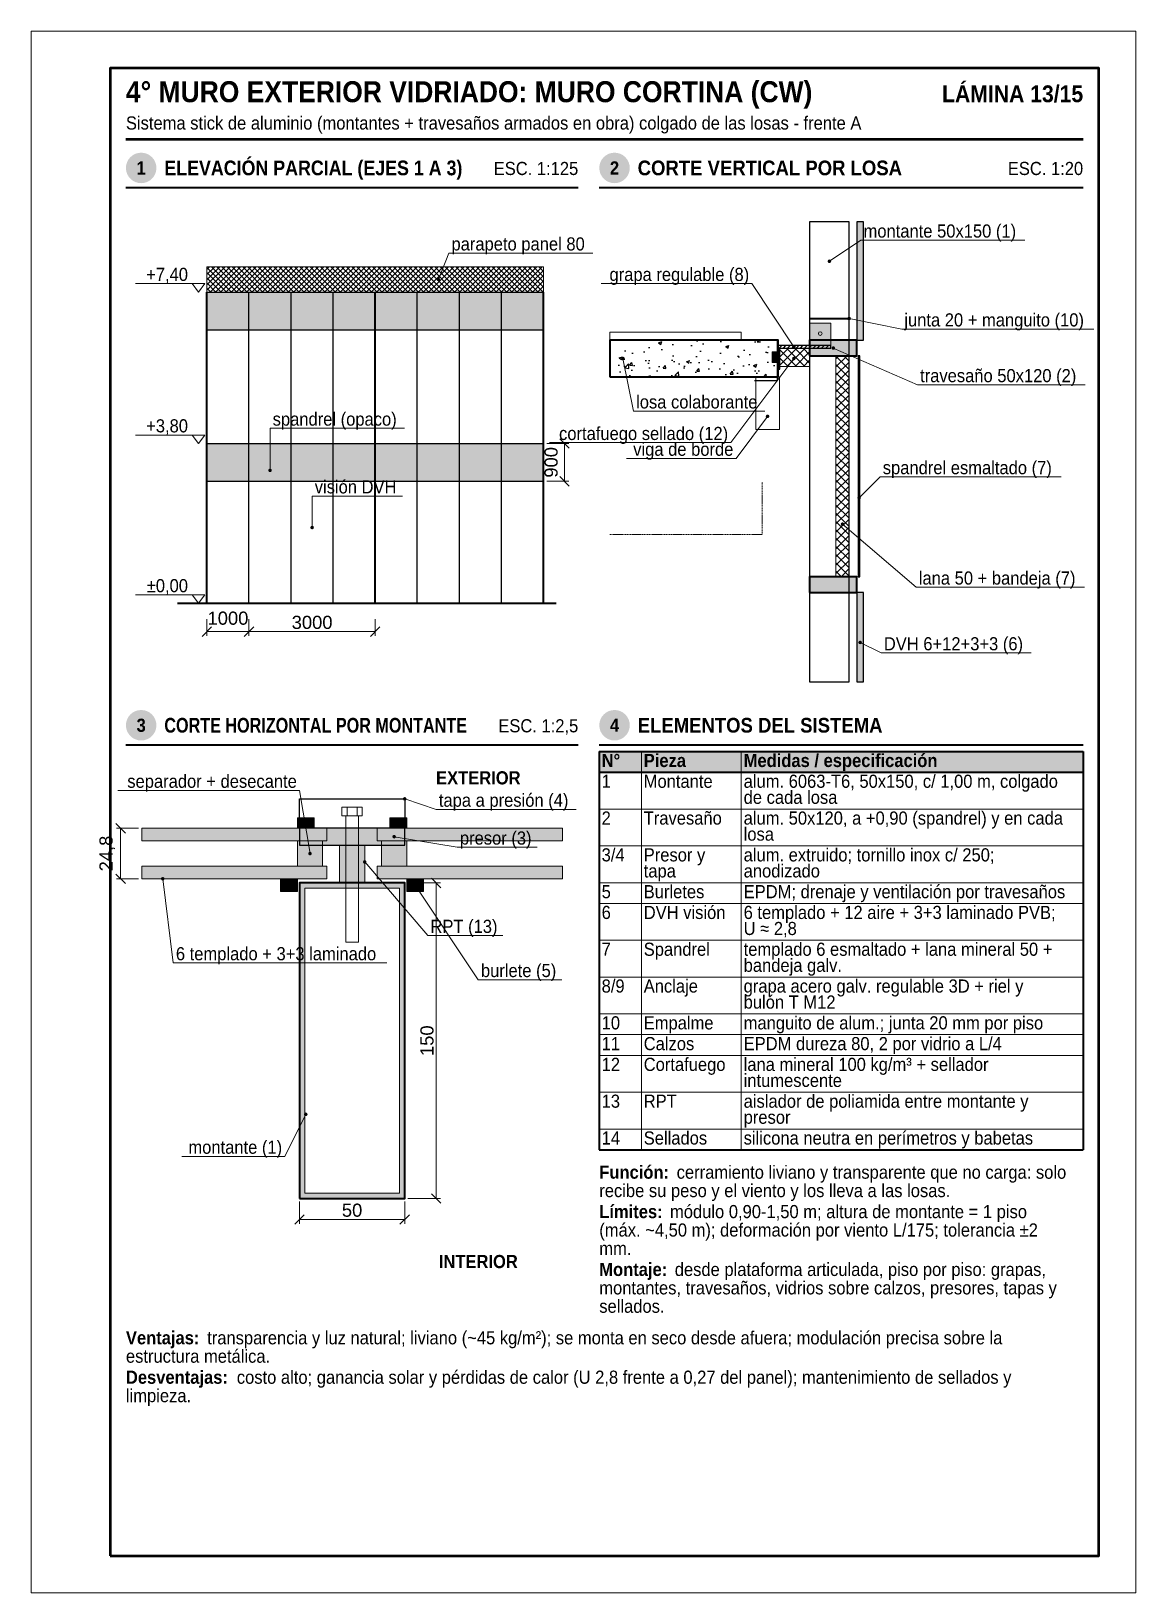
# Model space of a CAD drawing. Header units: millimetres. Extents: x 0 to 210, y 0 to 297.
import ezdxf
from ezdxf.enums import TextEntityAlignment as Align

# ---------------------------------------------------------------- set-up
doc = ezdxf.new("R2010")
doc.units = ezdxf.units.MM
doc.header["$LTSCALE"] = 0.35
doc.linetypes.add('DASHED2', pattern=[0.762, 0.635, -0.127])
for name, color, linetype in [('0-MARCO', 7, 'Continuous'), ('1-OCULTO', 8, 'DASHED2'), ('1-SECCION', 7, 'Continuous'), ('1-VISTA', 7, 'Continuous'), ('2-RAYADO', 8, 'Continuous'), ('3-COTAS', 7, 'Continuous'), ('3-REFS', 7, 'Continuous'), ('3-TABLAS', 7, 'Continuous'), ('3-TEXTOS', 7, 'Continuous'), ('3-TITULOS', 7, 'Continuous')]:
    doc.layers.add(name, color=color, linetype=linetype)
doc.styles.add('ARIAL', font='arial.ttf')
doc.styles.add('ARIAL-NEGRITA', font='arialbd.ttf')
doc.dimstyles.new('A4', dxfattribs={"dimtxt": 2.5, "dimasz": 1.1, "dimexe": 0.8, "dimexo": 0.6, "dimgap": 0.5, "dimtad": 1, "dimdec": 0, "dimtxsty": 'ARIAL', "dimtsz": 0.9, "dimcen": 2.5, "dimclrd": 7, "dimclre": 7, "dimclrt": 7, "dimazin": 3, "dimtfac": 1, "dimtmove": 0, "dimatfit": 3, "dimlwd": 13, "dimlwe": 13, "dimarcsym": 0})

msp = doc.modelspace()

# ---------------------------------------------------------------- hatches: boundary and pattern name
at = {"layer": '2-RAYADO', "true_color": 0xebebeb}
h = msp.add_hatch(color=7, dxfattribs=at)
h.dxf.hatch_style = 1
h.paths.add_polyline_path([(157, 238.25), (158.25, 238.25), (158.25, 260.75), (157, 260.75)])
at = {"layer": '2-RAYADO'}
h = msp.add_hatch(dxfattribs=at)
h.set_pattern_fill('ANSI37', color=8, scale=0.22)
h.paths.add_polyline_path([(33.4, 247.4), (97.4, 247.4), (97.4, 252.2), (33.4, 252.2)])
at = {"layer": '2-RAYADO', "true_color": 0xd7d7d7}
h = msp.add_hatch(color=254, dxfattribs=at)
h.dxf.hatch_style = 1
h.paths.add_polyline_path([(33.4, 240.2), (97.4, 240.2), (97.4, 247.4), (33.4, 247.4)])
h = msp.add_hatch(color=254, dxfattribs=at)
h.dxf.hatch_style = 1
h.paths.add_polyline_path([(148, 237.25), (152, 237.25), (152, 241.5), (148, 241.5)])
at = {"layer": '2-RAYADO'}
h = msp.add_hatch(dxfattribs=at)
h.set_pattern_fill('AR-CONC', color=8, scale=0.035)
h.paths.add_polyline_path([(110, 231.25), (142, 231.25), (142, 238.25), (110, 238.25)])
at = {"layer": '2-RAYADO', "true_color": 0xd7d7d7}
h = msp.add_hatch(color=254, dxfattribs=at)
h.dxf.hatch_style = 1
h.paths.add_polyline_path([(148, 235.25), (157, 235.25), (157, 238.25), (148, 238.25)])
h = msp.add_hatch(color=254, dxfattribs=at)
h.dxf.hatch_style = 1
h.paths.add_polyline_path([(140.85, 234), (141.85, 234), (141.85, 236), (140.85, 236)])
at = {"layer": '2-RAYADO'}
h = msp.add_hatch(dxfattribs=at)
h.set_pattern_fill('ANSI31', color=8, scale=0.18)
h.paths.add_polyline_path([(141.85, 232.75), (142.35, 232.75), (142.35, 236.75), (152, 236.75), (152, 237.25), (141.85, 237.25)])
h = msp.add_hatch(dxfattribs=at)
h.set_pattern_fill('ANSI37', color=8, scale=0.35)
h.paths.add_polyline_path([(142.35, 233.25), (148, 233.25), (148, 236.65), (142.35, 236.65)])
h = msp.add_hatch(dxfattribs=at)
h.set_pattern_fill('ANSI37', color=8, scale=0.35)
h.paths.add_polyline_path([(153, 193.25), (155.5, 193.25), (155.5, 235.25), (153, 235.25)])
at = {"layer": '2-RAYADO', "true_color": 0x3c3c3c}
h = msp.add_hatch(color=250, dxfattribs=at)
h.dxf.hatch_style = 1
h.paths.add_polyline_path([(157.25, 193.25), (157.55, 193.25), (157.55, 235.25), (157.25, 235.25)])
at = {"layer": '2-RAYADO', "true_color": 0xd7d7d7}
h = msp.add_hatch(color=254, dxfattribs=at)
h.dxf.hatch_style = 1
h.paths.add_polyline_path([(33.4, 211.4), (97.4, 211.4), (97.4, 218.6), (33.4, 218.6)])
h = msp.add_hatch(color=254, dxfattribs=at)
h.dxf.hatch_style = 1
h.paths.add_polyline_path([(148, 190.25), (157, 190.25), (157, 193.25), (148, 193.25)])
at = {"layer": '2-RAYADO', "true_color": 0xebebeb}
h = msp.add_hatch(color=7, dxfattribs=at)
h.dxf.hatch_style = 1
h.paths.add_polyline_path([(157, 173.25), (158.25, 173.25), (158.25, 190.25), (157, 190.25)])
at = {"layer": '2-RAYADO', "true_color": 0x3c3c3c}
h = msp.add_hatch(color=250, dxfattribs=at)
h.dxf.hatch_style = 1
h.paths.add_polyline_path([(53.8, 145.4), (50.6, 145.4), (50.6, 147.4), (53.8, 147.4)])
h = msp.add_hatch(color=250, dxfattribs=at)
h.dxf.hatch_style = 1
h.paths.add_polyline_path([(68.2, 145.4), (71.4, 145.4), (71.4, 147.4), (68.2, 147.4)])
at = {"layer": '2-RAYADO', "true_color": 0xebebeb}
h = msp.add_hatch(color=7, dxfattribs=at)
h.dxf.hatch_style = 1
h.paths.add_polyline_path([(56.2, 143), (21, 143), (21, 145.4), (56.2, 145.4)])
at = {"layer": '2-RAYADO', "true_color": 0xd7d7d7}
h = msp.add_hatch(color=254, dxfattribs=at)
h.dxf.hatch_style = 1
h.paths.add_polyline_path([(55.4, 138.2), (50.6, 138.2), (50.6, 143), (55.4, 143)])
at = {"layer": '2-RAYADO', "true_color": 0x3c3c3c}
h = msp.add_hatch(color=250, dxfattribs=at)
h.dxf.hatch_style = 1
h.paths.add_polyline_path([(51, 142.2), (71, 142.2), (71, 145.4), (51, 145.4)])
at = {"layer": '2-RAYADO', "true_color": 0xebebeb}
h = msp.add_hatch(color=7, dxfattribs=at)
h.dxf.hatch_style = 1
h.paths.add_polyline_path([(65.8, 143), (101, 143), (101, 145.4), (65.8, 145.4)])
at = {"layer": '2-RAYADO', "true_color": 0xd7d7d7}
h = msp.add_hatch(color=254, dxfattribs=at)
h.dxf.hatch_style = 1
h.paths.add_polyline_path([(66.6, 138.2), (71.4, 138.2), (71.4, 143), (66.6, 143)])
h = msp.add_hatch(color=254, dxfattribs=at)
h.dxf.hatch_style = 1
h.paths.add_polyline_path([(58.6, 135), (63.4, 135), (63.4, 142.2), (58.6, 142.2)])
at = {"layer": '2-RAYADO', "true_color": 0xebebeb}
h = msp.add_hatch(color=7, dxfattribs=at)
h.dxf.hatch_style = 1
h.paths.add_polyline_path([(56.2, 135.8), (21, 135.8), (21, 138.2), (56.2, 138.2)])
h = msp.add_hatch(color=7, dxfattribs=at)
h.dxf.hatch_style = 1
h.paths.add_polyline_path([(65.8, 135.8), (101, 135.8), (101, 138.2), (65.8, 138.2)])
at = {"layer": '2-RAYADO', "true_color": 0x3c3c3c}
h = msp.add_hatch(color=250, dxfattribs=at)
h.dxf.hatch_style = 1
h.paths.add_polyline_path([(50.6, 133.4), (47.4, 133.4), (47.4, 135.8), (50.6, 135.8)])
h = msp.add_hatch(color=250, dxfattribs=at)
h.dxf.hatch_style = 1
h.paths.add_polyline_path([(51, 75), (71, 75), (71, 135), (51, 135)])
h.paths.add_polyline_path([(52, 76), (70, 76), (70, 134), (52, 134)])
h = msp.add_hatch(color=250, dxfattribs=at)
h.dxf.hatch_style = 1
h.paths.add_polyline_path([(71.4, 133.4), (74.6, 133.4), (74.6, 135.8), (71.4, 135.8)])
at = {"layer": '3-REFS'}
h = msp.add_hatch(color=7, dxfattribs=at)
h.dxf.hatch_style = 1
edge = h.paths.add_edge_path()
edge.add_arc((151.75, 253.25), 0.35, 0, 360)
h = msp.add_hatch(color=7, dxfattribs=at)
h.dxf.hatch_style = 1
edge = h.paths.add_edge_path()
edge.add_arc((77.4, 249.8), 0.35, 0, 360)
h = msp.add_hatch(color=7, dxfattribs=at)
h.dxf.hatch_style = 1
edge = h.paths.add_edge_path()
edge.add_arc((155.5, 242.35), 0.35, 0, 360)
h = msp.add_hatch(color=7, dxfattribs=at)
h.dxf.hatch_style = 1
edge = h.paths.add_edge_path()
edge.add_arc((112.5, 234.75), 0.35, 0, 360)
h = msp.add_hatch(color=7, dxfattribs=at)
h.dxf.hatch_style = 1
edge = h.paths.add_edge_path()
edge.add_arc((145, 237), 0.35, 0, 360)
h = msp.add_hatch(color=7, dxfattribs=at)
h.dxf.hatch_style = 1
edge = h.paths.add_edge_path()
edge.add_arc((145, 234.75), 0.35, 0, 360)
h = msp.add_hatch(color=7, dxfattribs=at)
h.dxf.hatch_style = 1
edge = h.paths.add_edge_path()
edge.add_arc((152.5, 236.75), 0.35, 0, 360)
h = msp.add_hatch(color=7, dxfattribs=at)
h.dxf.hatch_style = 1
edge = h.paths.add_edge_path()
edge.add_arc((140, 223.75), 0.35, 0, 360)
h = msp.add_hatch(color=7, dxfattribs=at)
h.dxf.hatch_style = 1
edge = h.paths.add_edge_path()
edge.add_arc((45.4, 213.48), 0.35, 0, 360)
h = msp.add_hatch(color=7, dxfattribs=at)
h.dxf.hatch_style = 1
edge = h.paths.add_edge_path()
edge.add_arc((157.4, 208.25), 0.35, 0, 360)
h = msp.add_hatch(color=7, dxfattribs=at)
h.dxf.hatch_style = 1
edge = h.paths.add_edge_path()
edge.add_arc((53.4, 202.6), 0.35, 0, 360)
h = msp.add_hatch(color=7, dxfattribs=at)
h.dxf.hatch_style = 1
edge = h.paths.add_edge_path()
edge.add_arc((154.25, 203.25), 0.35, 0, 360)
h = msp.add_hatch(color=7, dxfattribs=at)
h.dxf.hatch_style = 1
edge = h.paths.add_edge_path()
edge.add_arc((157.6, 180.75), 0.35, 0, 360)
h = msp.add_hatch(color=7, dxfattribs=at)
h.dxf.hatch_style = 1
edge = h.paths.add_edge_path()
edge.add_arc((71, 151), 0.35, 0, 360)
h = msp.add_hatch(color=7, dxfattribs=at)
h.dxf.hatch_style = 1
edge = h.paths.add_edge_path()
edge.add_arc((69, 143.8), 0.35, 0, 360)
h = msp.add_hatch(color=7, dxfattribs=at)
h.dxf.hatch_style = 1
edge = h.paths.add_edge_path()
edge.add_arc((53, 140.6), 0.35, 0, 360)
h = msp.add_hatch(color=7, dxfattribs=at)
h.dxf.hatch_style = 1
edge = h.paths.add_edge_path()
edge.add_arc((63.4, 139), 0.35, 0, 360)
h = msp.add_hatch(color=7, dxfattribs=at)
h.dxf.hatch_style = 1
edge = h.paths.add_edge_path()
edge.add_arc((25, 135.8), 0.35, 0, 360)
h = msp.add_hatch(color=7, dxfattribs=at)
h.dxf.hatch_style = 1
edge = h.paths.add_edge_path()
edge.add_arc((73, 134.6), 0.35, 0, 360)
h = msp.add_hatch(color=7, dxfattribs=at)
h.dxf.hatch_style = 1
edge = h.paths.add_edge_path()
edge.add_arc((52.2, 91), 0.35, 0, 360)
at = {"layer": '3-TABLAS', "true_color": 0xe6e6e6}
h = msp.add_hatch(color=254, dxfattribs=at)
h.dxf.hatch_style = 1
h.paths.add_polyline_path([(108, 160), (200, 160), (200, 156.05), (108, 156.05)])
at = {"layer": '3-TITULOS'}
h = msp.add_hatch(color=7, dxfattribs=at)
h.dxf.hatch_style = 1
edge = h.paths.add_edge_path()
edge.add_arc((20.9, 271), 2.9, 0, 360)
h = msp.add_hatch(color=7, dxfattribs=at)
h.dxf.hatch_style = 1
edge = h.paths.add_edge_path()
edge.add_arc((110.9, 271), 2.9, 0, 360)
h = msp.add_hatch(color=7, dxfattribs=at)
h.dxf.hatch_style = 1
edge = h.paths.add_edge_path()
edge.add_arc((20.9, 165), 2.9, 0, 360)
h = msp.add_hatch(color=7, dxfattribs=at)
h.dxf.hatch_style = 1
edge = h.paths.add_edge_path()
edge.add_arc((110.9, 165), 2.9, 0, 360)

# ---------------------------------------------------------------- linework, layer by layer
at = {"layer": '0-MARCO', "color": 9, "lineweight": 0}
msp.add_lwpolyline([(0, 0), (210, 0), (210, 297), (0, 297)], close=True, dxfattribs=at)
at = {"layer": '0-MARCO', "lineweight": 50}
msp.add_lwpolyline([(15, 7), (203, 7), (203, 290), (15, 290)], close=True, dxfattribs=at)
at = {"layer": '1-OCULTO', "lineweight": 13}
msp.add_lwpolyline([(110, 201.25), (139, 201.25), (139, 211.25)], dxfattribs=at)
at = {"layer": '1-SECCION', "lineweight": 25}
for points in [[(157, 238.25), (158.25, 238.25), (158.25, 260.75), (157, 260.75)], [(141.85, 232.75), (142.35, 232.75), (142.35, 236.75), (152, 236.75), (152, 237.25), (141.85, 237.25)], [(157.25, 193.25), (157.55, 193.25), (157.55, 235.25), (157.25, 235.25)], [(157, 173.25), (158.25, 173.25), (158.25, 190.25), (157, 190.25)], [(51, 142.2), (71, 142.2), (71, 145.4), (51, 145.4)]]:
    msp.add_lwpolyline(points, close=True, dxfattribs=at)
at = {"layer": '1-SECCION', "lineweight": 35}
msp.add_lwpolyline([(148, 242.35), (155.5, 242.35)], dxfattribs=at)
for points in [[(110, 231.25), (142, 231.25), (142, 238.25), (110, 238.25)], [(148, 235.25), (157, 235.25), (157, 238.25), (148, 238.25)], [(148, 190.25), (157, 190.25), (157, 193.25), (148, 193.25)], [(51, 75), (71, 75), (71, 135), (51, 135)]]:
    msp.add_lwpolyline(points, close=True, dxfattribs=at)
at = {"layer": '1-SECCION', "lineweight": 25}
for points in [[(142, 238.25), (141.85, 238.25), (141.85, 230.5), (137.5, 230.5)], [(51, 145.4), (51, 151), (71, 151), (71, 145.4)]]:
    msp.add_lwpolyline(points, dxfattribs=at)
at = {"layer": '1-SECCION', "lineweight": 18}
for points in [[(140.85, 234), (141.85, 234), (141.85, 236), (140.85, 236)], [(21, 143), (56.2, 143), (56.2, 145.4), (21, 145.4)], [(65.8, 143), (101, 143), (101, 145.4), (65.8, 145.4)], [(58.6, 135), (63.4, 135), (63.4, 142.2), (58.6, 142.2)], [(21, 135.8), (56.2, 135.8), (56.2, 138.2), (21, 138.2)], [(65.8, 135.8), (101, 135.8), (101, 138.2), (65.8, 138.2)], [(52, 76), (70, 76), (70, 134), (52, 134)]]:
    msp.add_lwpolyline(points, close=True, dxfattribs=at)
at = {"layer": '1-VISTA', "lineweight": 25}
msp.add_lwpolyline([(148, 173.25), (155.5, 173.25), (155.5, 260.75), (148, 260.75)], close=True, dxfattribs=at)
at = {"layer": '1-VISTA', "lineweight": 18}
for points in [[(33.4, 247.4), (97.4, 247.4), (97.4, 252.2), (33.4, 252.2)], [(148, 237.25), (152, 237.25), (152, 241.5), (148, 241.5)], [(137.75, 221.25), (142.25, 221.25), (142.25, 231.25), (137.75, 231.25)]]:
    msp.add_lwpolyline(points, close=True, dxfattribs=at)
at = {"layer": '1-VISTA', "lineweight": 35}
for points in [[(33.4, 188.2), (33.4, 247.4)], [(65.4, 188.2), (65.4, 247.4)], [(97.4, 188.2), (97.4, 247.4)], [(27.8, 188.2), (99.8, 188.2)]]:
    msp.add_lwpolyline(points, dxfattribs=at)
at = {"layer": '1-VISTA', "lineweight": 25}
for points in [[(33.4, 247.4), (97.4, 247.4)], [(41.4, 188.2), (41.4, 247.4)], [(49.4, 188.2), (49.4, 247.4)], [(57.4, 188.2), (57.4, 247.4)], [(73.4, 188.2), (73.4, 247.4)], [(81.4, 188.2), (81.4, 247.4)], [(89.4, 188.2), (89.4, 247.4)], [(33.4, 240.2), (97.4, 240.2)], [(33.4, 218.6), (97.4, 218.6)], [(33.4, 211.4), (97.4, 211.4)], [(33.4, 188.2), (97.4, 188.2)]]:
    msp.add_lwpolyline(points, dxfattribs=at)
at = {"layer": '1-VISTA', "lineweight": 13}
for points in [[(110, 238.25), (135, 238.25), (135, 239.75), (110, 239.75)], [(142.35, 233.25), (148, 233.25), (148, 236.65), (142.35, 236.65)], [(153, 193.25), (155.5, 193.25), (155.5, 235.25), (153, 235.25)], [(59.08, 149.4), (59.08, 147.8), (62.92, 147.8), (62.92, 149.4)], [(50.6, 145.4), (53.8, 145.4), (53.8, 147.4), (50.6, 147.4)], [(68.2, 145.4), (71.4, 145.4), (71.4, 147.4), (68.2, 147.4)], [(50.6, 138.2), (55.4, 138.2), (55.4, 143), (50.6, 143)], [(66.6, 138.2), (71.4, 138.2), (71.4, 143), (66.6, 143)], [(47.4, 133.4), (50.6, 133.4), (50.6, 135.8), (47.4, 135.8)], [(71.4, 133.4), (74.6, 133.4), (74.6, 135.8), (71.4, 135.8)]]:
    msp.add_lwpolyline(points, close=True, dxfattribs=at)
for points in [[(60.04, 149.4), (60.04, 147.8)], [(61.96, 149.4), (61.96, 147.8)]]:
    msp.add_lwpolyline(points, dxfattribs=at)
at = {"layer": '1-VISTA', "lineweight": 18}
msp.add_lwpolyline([(59.8, 147.8), (59.8, 123.72), (62.2, 123.72), (62.2, 147.8)], dxfattribs=at)
msp.add_circle((150, 239.5), 0.35, dxfattribs=at)
at = {"layer": '3-COTAS', "lineweight": 13}
for points in [[(33, 249), (19.8, 249)], [(33, 220.2), (19.8, 220.2)], [(33, 189.8), (19.8, 189.8)]]:
    msp.add_lwpolyline(points, dxfattribs=at)
at = {"layer": '3-COTAS', "lineweight": 18}
for points in [[(31.8, 247.4), (30.6, 249), (33, 249)], [(31.8, 218.6), (30.6, 220.2), (33, 220.2)], [(31.8, 188.2), (30.6, 189.8), (33, 189.8)]]:
    msp.add_lwpolyline(points, close=True, dxfattribs=at)
at = {"layer": '3-REFS', "lineweight": 13}
for points in [[(151.75, 253.25), (157.75, 257.25)], [(157.75, 257.25), (188.9294, 257.25)], [(77.4, 249.8), (79.4, 254.8)], [(79.4, 254.8), (106.7676, 254.8)], [(137, 249), (108.366, 249)], [(145, 237), (137, 249)], [(155.5, 242.35), (165.5, 240.35)], [(165.5, 240.35), (202.0433, 240.35)], [(112.5, 234.75), (114.5, 224.75)], [(145, 234.75), (133, 218.75)], [(152.5, 236.75), (168.5, 229.75)], [(168.5, 229.75), (200.406, 229.75)], [(114.5, 224.75), (139.4995, 224.75)], [(140, 223.75), (134, 215.75)], [(45.4, 213.48), (45.4, 221.48)], [(45.4, 221.48), (70.9424, 221.48)], [(133, 218.75), (98.5486, 218.75)], [(134, 215.75), (113.1812, 215.75)], [(157.4, 208.25), (161.4, 212.25)], [(161.4, 212.25), (195.8482, 212.25)], [(53.4, 202.6), (53.4, 208.6)], [(53.4, 208.6), (70.5748, 208.6)], [(154.25, 203.25), (168.25, 191.25)], [(168.25, 191.25), (200.2518, 191.25)], [(157.6, 180.75), (161.6, 178.75)], [(161.6, 178.75), (190.1429, 178.75)], [(51, 152.6), (16.4544, 152.6)], [(53, 140.6), (51, 152.6)], [(71, 151), (77, 149)], [(77, 149), (103.6331, 149)], [(69, 143.8), (81, 141.8)], [(81, 141.8), (96.1755, 141.8)], [(63.4, 139), (75.4, 125)], [(25, 135.8), (27, 119.8)], [(73, 134.6), (85, 116.6)], [(75.4, 125), (89.6653, 125)], [(27, 119.8), (67.6361, 119.8)], [(85, 116.6), (100.9053, 116.6)], [(52.2, 91), (48.2, 83)], [(48.2, 83), (28.6587, 83)]]:
    msp.add_lwpolyline(points, dxfattribs=at)
at = {"layer": '3-TABLAS', "lineweight": 35}
for points in [[(108, 160), (200, 160)], [(108, 160), (108, 84.25)], [(200, 160), (200, 84.25)], [(108, 156.05), (200, 156.05)], [(108, 84.25), (200, 84.25)]]:
    msp.add_lwpolyline(points, dxfattribs=at)
at = {"layer": '3-TABLAS', "lineweight": 13}
for points in [[(116, 160), (116, 84.25)], [(135, 160), (135, 84.25)], [(108, 149.05), (200, 149.05)], [(108, 142.05), (200, 142.05)], [(108, 135.05), (200, 135.05)], [(108, 131.1), (200, 131.1)], [(108, 124.1), (200, 124.1)], [(108, 117.1), (200, 117.1)], [(108, 110.1), (200, 110.1)], [(108, 106.15), (200, 106.15)], [(108, 102.2), (200, 102.2)], [(108, 95.2), (200, 95.2)], [(108, 88.2), (200, 88.2)]]:
    msp.add_lwpolyline(points, dxfattribs=at)
at = {"layer": '3-TITULOS', "lineweight": 50}
msp.add_lwpolyline([(18, 276.5), (200, 276.5)], dxfattribs=at)
at = {"layer": '3-TITULOS', "lineweight": 35}
for points in [[(18, 267.3), (104, 267.3)], [(108, 267.3), (200, 267.3)], [(18, 161.3), (104, 161.3)], [(108, 161.3), (200, 161.3)]]:
    msp.add_lwpolyline(points, dxfattribs=at)

# ---------------------------------------------------------------- texts
at = {"layer": '3-COTAS', "style": 'ARIAL', "width": 0.9}
for s, p in [('+7,40', (29.8, 249.5)), ('+3,80', (29.8, 220.7)), ('±0,00', (29.8, 190.3))]:
    msp.add_text(s, height=2.5, dxfattribs=at).set_placement(p, align=Align.RIGHT)
at = {"layer": '3-TABLAS', "width": 0.9}
for s, style, p in [('N°', 'ARIAL-NEGRITA', (108.45, 157.05)), ('Pieza', 'ARIAL-NEGRITA', (116.45, 157.05)), ('Medidas / especificación', 'ARIAL-NEGRITA', (135.45, 157.05)), ('1', 'ARIAL', (108.45, 153.1)), ('Montante', 'ARIAL', (116.45, 153.1)), ('alum. 6063-T6, 50x150, c/ 1,00 m, colgado', 'ARIAL', (135.45, 153.1)), ('de cada losa', 'ARIAL', (135.45, 150.05)), ('2', 'ARIAL', (108.45, 146.1)), ('Travesaño', 'ARIAL', (116.45, 146.1)), ('alum. 50x120, a +0,90 (spandrel) y en cada', 'ARIAL', (135.45, 146.1)), ('losa', 'ARIAL', (135.45, 143.05)), ('3/4', 'ARIAL', (108.45, 139.1)), ('Presor y', 'ARIAL', (116.45, 139.1)), ('alum. extruido; tornillo inox c/ 250;', 'ARIAL', (135.45, 139.1)), ('tapa', 'ARIAL', (116.45, 136.05)), ('anodizado', 'ARIAL', (135.45, 136.05)), ('5', 'ARIAL', (108.45, 132.1)), ('Burletes', 'ARIAL', (116.45, 132.1)), ('EPDM; drenaje y ventilación por travesaños', 'ARIAL', (135.45, 132.1)), ('6', 'ARIAL', (108.45, 128.15)), ('DVH visión', 'ARIAL', (116.45, 128.15)), ('6 templado + 12 aire + 3+3 laminado PVB;', 'ARIAL', (135.45, 128.15)), ('U ≈ 2,8', 'ARIAL', (135.45, 125.1)), ('7', 'ARIAL', (108.45, 121.15)), ('Spandrel', 'ARIAL', (116.45, 121.15)), ('templado 6 esmaltado + lana mineral 50 +', 'ARIAL', (135.45, 121.15)), ('bandeja galv.', 'ARIAL', (135.45, 118.1)), ('8/9', 'ARIAL', (108.45, 114.15)), ('Anclaje', 'ARIAL', (116.45, 114.15)), ('grapa acero galv. regulable 3D + riel y', 'ARIAL', (135.45, 114.15)), ('bulón T M12', 'ARIAL', (135.45, 111.1)), ('10', 'ARIAL', (108.45, 107.15)), ('Empalme', 'ARIAL', (116.45, 107.15)), ('manguito de alum.; junta 20 mm por piso', 'ARIAL', (135.45, 107.15)), ('11', 'ARIAL', (108.45, 103.2)), ('Calzos', 'ARIAL', (116.45, 103.2)), ('EPDM dureza 80, 2 por vidrio a L/4', 'ARIAL', (135.45, 103.2)), ('12', 'ARIAL', (108.45, 99.25)), ('Cortafuego', 'ARIAL', (116.45, 99.25)), ('lana mineral 100 kg/m³ + sellador', 'ARIAL', (135.45, 99.25)), ('intumescente', 'ARIAL', (135.45, 96.2)), ('13', 'ARIAL', (108.45, 92.25)), ('RPT', 'ARIAL', (116.45, 92.25)), ('aislador de poliamida entre montante y', 'ARIAL', (135.45, 92.25)), ('presor', 'ARIAL', (135.45, 89.2)), ('14', 'ARIAL', (108.45, 85.25)), ('Sellados', 'ARIAL', (116.45, 85.25)), ('silicona neutra en perímetros y babetas', 'ARIAL', (135.45, 85.25))]:
    msp.add_text(s, height=2.5, dxfattribs=dict(at, style=style)).set_placement(p)
at = {"layer": '3-TEXTOS', "width": 0.9}
for s, style, p in [('montante 50x150 (1)', 'ARIAL', (158.25, 257.75)), ('parapeto panel 80', 'ARIAL', (79.9, 255.3)), ('junta 20 + manguito (10)', 'ARIAL', (166, 240.85)), ('travesaño 50x120 (2)', 'ARIAL', (169, 230.25)), ('losa colaborante', 'ARIAL', (115, 225.25)), ('spandrel (opaco)', 'ARIAL', (45.9, 221.98)), ('spandrel esmaltado (7)', 'ARIAL', (161.9, 212.75)), ('visión DVH', 'ARIAL', (53.9, 209.1)), ('lana 50 + bandeja (7)', 'ARIAL', (168.75, 191.75)), ('DVH 6+12+3+3 (6)', 'ARIAL', (162.1, 179.25)), ('tapa a presión (4)', 'ARIAL', (77.5, 149.5)), ('presor (3)', 'ARIAL', (81.5, 142.3)), ('RPT (13)', 'ARIAL', (75.9, 125.5)), ('6 templado + 3+3 laminado', 'ARIAL', (27.5, 120.3)), ('burlete (5)', 'ARIAL', (85.5, 117.1)), ('Función:', 'ARIAL-NEGRITA', (108, 78.75)), ('cerramiento liviano y transparente que no carga: solo', 'ARIAL', (122.7136, 78.75)), ('recibe su peso y el viento y los lleva a las losas.', 'ARIAL', (108, 75.25)), ('Límites:', 'ARIAL-NEGRITA', (108, 71.25)), ('módulo 0,90-1,50 m; altura de montante = 1 piso', 'ARIAL', (121.4473, 71.25)), ('(máx. ~4,50 m); deformación por viento L/175; tolerancia ±2', 'ARIAL', (108, 67.75)), ('mm.', 'ARIAL', (108, 64.25)), ('Montaje:', 'ARIAL-NEGRITA', (108, 60.25)), ('desde plataforma articulada, piso por piso: grapas,', 'ARIAL', (122.3527, 60.25)), ('montantes, travesaños, vidrios sobre calzos, presores, tapas y', 'ARIAL', (108, 56.75)), ('sellados.', 'ARIAL', (108, 53.25)), ('Ventajas:', 'ARIAL-NEGRITA', (18, 47.25)), ('transparencia y luz natural; liviano (~45 kg/m²); se monta en seco desde afuera; modulación precisa sobre la', 'ARIAL', (33.4498, 47.25)), ('estructura metálica.', 'ARIAL', (18, 43.75)), ('Desventajas:', 'ARIAL-NEGRITA', (18, 39.75)), ('costo alto; ganancia solar y pérdidas de calor (U 2,8 frente a 0,27 del panel); mantenimiento de sellados y', 'ARIAL', (39.0868, 39.75)), ('limpieza.', 'ARIAL', (18, 36.25))]:
    msp.add_text(s, height=2.5, dxfattribs=dict(at, style=style)).set_placement(p)
at = {"layer": '3-TEXTOS', "style": 'ARIAL', "width": 0.9}
for s, p in [('grapa regulable (8)', (136.5, 249.5)), ('cortafuego sellado (12)', (132.5, 219.25)), ('viga de borde', (133.5, 216.25)), ('separador + desecante', (50.5, 153.1)), ('montante (1)', (47.7, 83.5))]:
    msp.add_text(s, height=2.5, dxfattribs=at).set_placement(p, align=Align.RIGHT)
at = {"layer": '3-TEXTOS', "style": 'ARIAL-NEGRITA', "width": 0.9}
for s, p in [('EXTERIOR', (85, 155)), ('INTERIOR', (85, 63))]:
    msp.add_text(s, height=2.5, dxfattribs=at).set_placement(p, align=Align.MIDDLE_CENTER)
at = {"layer": '3-TITULOS', "width": 0.9}
for s, height, style, p in [('4° MURO EXTERIOR VIDRIADO: MURO CORTINA (CW)', 4, 'ARIAL-NEGRITA', (18, 283.5)), ('Sistema stick de aluminio (montantes + travesaños armados en obra) colgado de las losas - frente A', 2.5, 'ARIAL', (18, 278.3))]:
    msp.add_text(s, height=height, dxfattribs=dict(at, style=style)).set_placement(p)
at = {"layer": '3-TITULOS', "style": 'ARIAL-NEGRITA', "width": 0.9}
msp.add_text('LÁMINA 13/15', height=3.2, dxfattribs=at).set_placement((200, 283.5), align=Align.RIGHT)
at = {"layer": '3-TITULOS', "color": 7, "true_color": 0xffffff, "style": 'ARIAL-NEGRITA', "width": 0.9}
for s, p in [('1', (20.9, 271)), ('2', (110.9, 271)), ('3', (20.9, 165)), ('4', (110.9, 165))]:
    msp.add_text(s, height=2.5, dxfattribs=at).set_placement(p, align=Align.MIDDLE_CENTER)
at = {"layer": '3-TITULOS', "style": 'ARIAL-NEGRITA'}
for s, width, p in [('ELEVACIÓN PARCIAL (EJES 1 A 3)', 0.866398, (25.3, 271)), ('CORTE VERTICAL POR LOSA', 0.9, (115.3, 271)), ('CORTE HORIZONTAL POR MONTANTE', 0.785967, (25.3, 165)), ('ELEMENTOS DEL SISTEMA', 0.9, (115.3, 165))]:
    msp.add_text(s, height=2.8, dxfattribs=dict(at, width=width)).set_placement(p, align=Align.MIDDLE_LEFT)
at = {"layer": '3-TITULOS', "style": 'ARIAL', "width": 0.9}
for s, p in [('ESC. 1:125', (104, 270.9)), ('ESC. 1:20', (200, 270.9)), ('ESC. 1:2,5', (104, 164.9))]:
    msp.add_text(s, height=2.5, dxfattribs=at).set_placement(p, align=Align.MIDDLE_RIGHT)

# ---------------------------------------------------------------- dimensions: what is measured, and where the dimension line sits
at = {"layer": '3-COTAS'}
for base, p1, p2, override in [((101.4, 211.4), (97.4, 211.4), (97.4, 218.6), {"dimlfac": 125}), ((77, 75), (71, 75), (71, 135), {"dimlfac": 2.5})]:
    msp.add_linear_dim(base=base, p1=p1, p2=p2, angle=90, dimstyle='A4', override=override, dxfattribs=at).render()
for base, p1, p2, override in [((33.4, 182.8), (33.4, 185.8), (41.4, 185.8), {"dimlfac": 125}), ((41.4, 182.8), (41.4, 185.8), (65.4, 185.8), {"dimlfac": 125}), ((51, 71), (51, 75), (71, 75), {"dimlfac": 2.5})]:
    msp.add_linear_dim(base=base, p1=p1, p2=p2, dimstyle='A4', override=override, dxfattribs=at).render()
msp.add_linear_dim(base=(17, 135.8), p1=(21, 135.8), p2=(21, 145.4), angle=90, text='24,8', dimstyle='A4', override={"dimlfac": 2.5}, dxfattribs=at).render()

doc.saveas('drawing.dxf')
